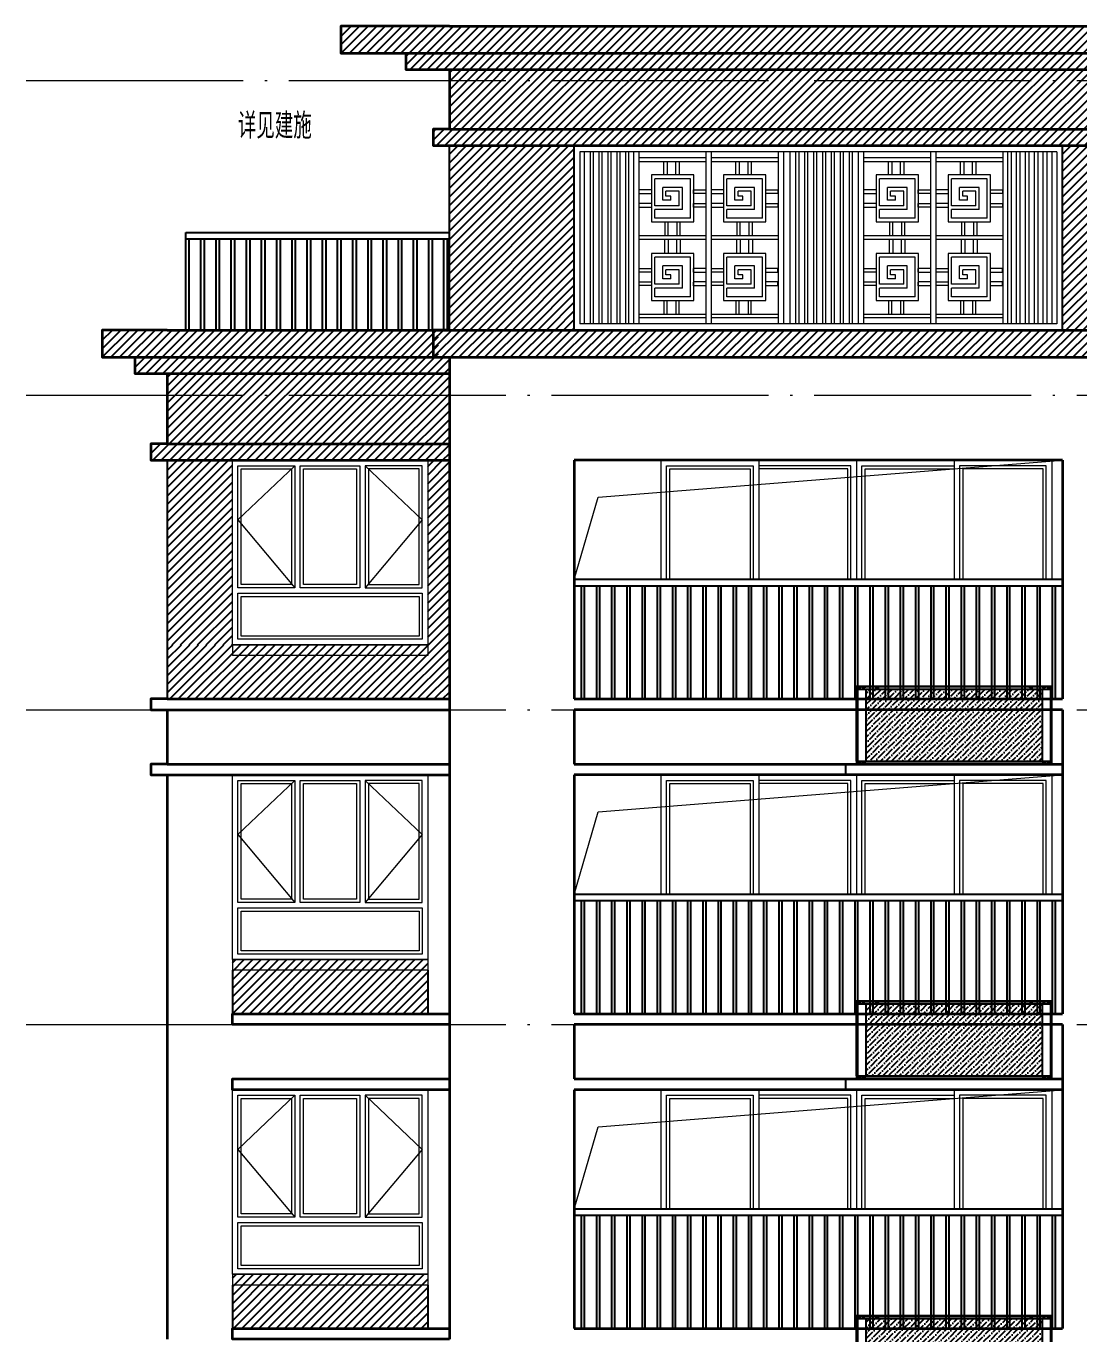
# Model space of a CAD drawing. Extents: x 27938 to 983267, y -209821 to 1628073.
# Drawn here: x 681017 to 690717, y 137999 to 150049 of the extents above; entities that cross this region are included whole.
import ezdxf
from ezdxf.xclip import XClip

# ---------------------------------------------------------------- set-up
doc = ezdxf.new("R2010")
doc.units = 0
doc.header["$LTSCALE"] = 1000
doc.header["$MEASUREMENT"] = 0
doc.header["$XCLIPFRAME"] = 0
doc.linetypes.add('DOTE', pattern=[2.42, 2, -0.2, 0.02, -0.2])
for name, color, linetype in [('3-剖面填充（细）', 250, 'Continuous'), ('PUB_TEXT', 4, 'Continuous'), ('Stair-栏杆', 142, 'Continuous'), ('修改标示', 212, 'Continuous')]:
    doc.layers.add(name, color=color, linetype=linetype)
for name, color, linetype, lineweight in [('DOTE', 19, 'DOTE', 9), ('WALL', 9, 'Continuous', 40), ('WINDOW', 144, 'Continuous', 15), ('立面-中轮廓线', 213, 'Continuous', 35), ('立面-普通轮廓', 7, 'Continuous', 18), ('立面-洞口示意', 152, 'Continuous', 13), ('立面-窗开启线', 250, 'Continuous', 13)]:
    doc.layers.add(name, color=color, linetype=linetype, lineweight=lineweight)
doc.styles.add('_TCH_AXIS', font='COMPLEX', dxfattribs={"bigfont": 'GBCBIG'})
pattern_1 = [(45, (261800.016, 99772.64), (-39.2886205, 39.2886205), [])]

# ---------------------------------------------------------------- blocks, each defined once
blk = doc.blocks.new('A$C0FC9229A')
at = {"color": 164}
blk.add_wipeout([(1080, 1056), (1079, 1057), (-923, 1057), (-923, 1056), (-923, 1027), (-922, 1027), (-922, 287), (-923, 287), (-923, 257), (-923, 257), (1079, 257), (1080, 257), (1080, 287), (1078, 287), (1078, 1027), (1080, 1027)], dxfattribs=at).translate(0, 0, 0).dxf.layer = 'WALL'
h = blk.add_hatch()
h.set_pattern_fill('ANSI36', color=164, scale=25, style=0)
h.set_pattern_definition([(45, (0, 0), (21.0475, 77.1741), [99.2188, -19.8438, 0, -19.8438])])
h.paths.add_polyline_path([(983, 287), (983, 1027), (-826, 1027), (-826, 287)])
for p, q in [((-923, 1057), (1079, 1057)), ((-923, 1057), (1079, 1057)), ((-923, 1027), (-923, 1057)), ((-923, 1027), (-923, 1056)), ((-923, 1056), (-923, 1056)), ((-923, 1052), (1080, 1052)), ((-923, 1052), (1079, 1052)), ((-923, 1027), (1080, 1027)), ((-922, 1027), (-922, 287)), ((-922, 287), (-922, 1027)), ((-921, 287), (-921, 1027)), ((-912, 1057), (-912, 1027)), ((-912, 1027), (-912, 287)), ((-912, 1027), (-912, 287)), ((-897, 1040), (-899, 1038)), ((-899, 1038), (-899, 1036)), ((-899, 1036), (-897, 1034)), ((-897, 1030), (-897, 1044)), ((-894, 1038), (-897, 1040)), ((-897, 1034), (-894, 1036)), ((-894, 1036), (-894, 1038)), ((-847, 1040), (-849, 1038)), ((-849, 1038), (-849, 1036)), ((-849, 1036), (-847, 1034)), ((-847, 1030), (-847, 1044)), ((-844, 1038), (-847, 1040)), ((-847, 1034), (-844, 1036)), ((-844, 1036), (-844, 1038)), ((-826, 1027), (-826, 287)), ((-826, 1027), (-826, 287)), ((-720, 1045), (-703, 1045)), ((-720, 1035), (-703, 1035)), ((-711, 1054), (-711, 1025)), ((859, 1045), (876, 1045)), ((859, 1035), (876, 1035)), ((868, 1054), (868, 1025)), ((983, 1027), (983, 287)), ((1003, 1040), (1001, 1038)), ((1001, 1038), (1001, 1036)), ((1001, 1036), (1003, 1034)), ((1003, 1030), (1003, 1044)), ((1006, 1038), (1003, 1040)), ((1003, 1034), (1006, 1036)), ((1006, 1036), (1006, 1038)), ((1053, 1040), (1051, 1038)), ((1051, 1038), (1051, 1036)), ((1051, 1036), (1053, 1034)), ((1053, 1030), (1053, 1044)), ((1056, 1038), (1053, 1040)), ((1053, 1034), (1056, 1036)), ((1056, 1036), (1056, 1038)), ((1068, 1057), (1068, 1027)), ((1068, 1027), (1068, 287)), ((1068, 1027), (1068, 287)), ((1077, 287), (1077, 1027)), ((1078, 287), (1078, 1027)), ((1078, 1027), (1078, 287)), ((1079, 1027), (1079, 1057)), ((1080, 1056), (1079, 1056)), ((1080, 1027), (1080, 1056)), ((-923, 287), (1080, 287)), ((-923, 287), (-923, 257)), ((-923, 287), (-923, 257)), ((-922, 287), (-826, 287)), ((-912, 257), (-912, 287)), ((-899, 278), (-897, 280)), ((-899, 276), (-899, 278)), ((-897, 274), (-899, 276)), ((-897, 284), (-897, 270)), ((-897, 280), (-894, 278)), ((-894, 276), (-897, 274)), ((-894, 278), (-894, 276)), ((-849, 278), (-847, 280)), ((-849, 276), (-849, 278)), ((-847, 274), (-849, 276)), ((-847, 284), (-847, 270)), ((-847, 280), (-844, 278)), ((-844, 276), (-847, 274)), ((-844, 278), (-844, 276)), ((1001, 278), (1003, 280)), ((1001, 276), (1001, 278)), ((1003, 274), (1001, 276)), ((1003, 284), (1003, 270)), ((1003, 280), (1006, 278)), ((1006, 276), (1003, 274)), ((1006, 278), (1006, 276)), ((1051, 278), (1053, 280)), ((1051, 276), (1051, 278)), ((1053, 274), (1051, 276)), ((1053, 284), (1053, 270)), ((1053, 280), (1056, 278)), ((1056, 276), (1053, 274)), ((1056, 278), (1056, 276)), ((1068, 257), (1068, 287)), ((1079, 287), (1079, 257)), ((1080, 287), (1080, 257)), ((-923, 262), (1080, 262)), ((-923, 262), (1079, 262)), ((-923, 257), (-923, 257)), ((-923, 257), (1079, 257)), ((-923, 257), (1079, 257)), ((1080, 257), (1079, 257))]:
    blk.add_line(p, q, dxfattribs=at)
for points in [[(-923, 1052), (-923, 1052), (-923, 1052), (-923, 1052), (-923, 1052)], [(1080, 1052), (1080, 1052), (1079, 1052), (1079, 1052), (1079, 1052)], [(-923, 262), (-923, 262), (-923, 262), (-923, 262), (-923, 262)], [(1080, 262), (1080, 262), (1079, 262), (1079, 262), (1079, 262)]]:
    blk.add_lwpolyline(points, dxfattribs=at)
for centre, radius in [((-897, 1037), 10), ((-897, 1037), 9.5), ((-847, 1037), 10), ((-847, 1037), 9.5), ((1003, 1037), 10), ((1003, 1037), 9.5), ((1053, 1037), 10), ((1053, 1037), 9.5), ((-897, 277), 10), ((-897, 277), 9.5), ((-847, 277), 10), ((-847, 277), 9.5), ((1003, 277), 10), ((1003, 277), 9.5), ((1053, 277), 10), ((1053, 277), 9.5)]:
    blk.add_circle(centre, radius, dxfattribs=at)
for centre, radius, start, end in [((-923, 1056), 0.5, 90, 180), ((-720, 1040), 4.9, 87.1406, 272.8594), ((-703, 1040), 4.9, 267.1406, 92.8594), ((859, 1040), 4.9, 87.1406, 272.8594), ((876, 1040), 4.9, 267.1406, 92.8594), ((1079, 1056), 0.5, 0, 90), ((-923, 257), 0.5, 180, 270), ((1079, 257), 0.5, 270, 0)]:
    blk.add_arc(centre, radius, start, end, dxfattribs=at)
blk = doc.blocks.new('A$C6BC36758')
at = {"layer": 'WINDOW'}
for points in [[(-1750, 1650), (-1225, 1650), (-1225, 525), (-1750, 525)], [(-1175, 1650), (-625, 1650), (-625, 525), (-1175, 525)], [(-50, 1650), (-575, 1650), (-575, 525), (-50, 525)], [(-1750, 475), (-50, 475), (-50, 50), (-1750, 50)]]:
    blk.add_lwpolyline(points, close=True, dxfattribs=at)
at = {"layer": 'WINDOW', "color": 250}
for points in [[(-1720, 1620), (-1255, 1620), (-1255, 555), (-1720, 555)], [(-1145, 1620), (-655, 1620), (-655, 555), (-1145, 555)], [(-80, 1620), (-545, 1620), (-545, 555), (-80, 555)], [(-1720, 445), (-80, 445), (-80, 80), (-1720, 80)]]:
    blk.add_lwpolyline(points, close=True, dxfattribs=at)
at = {"layer": '立面-普通轮廓'}
blk.add_lwpolyline([(-1800, 1700), (0, 1700), (0, 0), (-1800, 0)], close=True, dxfattribs=at)
at = {"layer": '立面-窗开启线', "color": 251, "ltscale": 0.5, "true_color": 0x636466}
for points in [[(-1225, 1650), (-1750, 1150), (-1225, 525)], [(-575, 1650), (-50, 1150), (-575, 525)]]:
    blk.add_lwpolyline(points, dxfattribs=at)
blk = doc.blocks.new('A$C34A0312D')
at = {"layer": 'WINDOW'}
for p, q in [((900, 2300), (900, 0)), ((1800, 2300), (1800, 0)), ((2700, 2300), (2700, 0))]:
    blk.add_line(p, q, dxfattribs=at)
for points in [[(50, 2250), (850, 2250), (850, 50), (50, 50)], [(1750, 2250), (900, 2250), (900, 50), (1750, 50)], [(1850, 2250), (2700, 2250), (2700, 50), (1850, 50)], [(3550, 2250), (2750, 2250), (2750, 50), (3550, 50)]]:
    blk.add_lwpolyline(points, close=True, dxfattribs=at)
at = {"layer": 'WINDOW', "color": 250}
for points in [[(80, 2220), (820, 2220), (820, 80), (80, 80)], [(3520, 2220), (2780, 2220), (2780, 80), (3520, 80)]]:
    blk.add_lwpolyline(points, close=True, dxfattribs=at)
for points in [[(900, 80), (1720, 80), (1720, 2220), (900, 2220)], [(2700, 80), (1880, 80), (1880, 2220), (2700, 2220)]]:
    blk.add_lwpolyline(points, dxfattribs=at)
at = {"layer": '立面-普通轮廓'}
blk.add_lwpolyline([(0, 2300), (3600, 2300), (3600, 0), (0, 0)], close=True, dxfattribs=at)
blk = doc.blocks.new('A$C2FD5371A')
at = {"layer": 'Stair-栏杆'}
for p, q in [((4500, 1100), (0, 1100)), ((4500, 1040), (0, 1040))]:
    blk.add_line(p, q, dxfattribs=at)
for points in [[(65, 1040), (65, 0)], [(95, 0), (95, 1040)], [(205, 1040), (205, 0)], [(235, 0), (235, 1040)], [(345, 1040), (345, 0)], [(375, 0), (375, 1040)], [(485, 1040), (485, 0)], [(515, 0), (515, 1040)], [(625, 1040), (625, 0)], [(655, 0), (655, 1040)], [(765, 1040), (765, 0)], [(795, 0), (795, 1040)], [(905, 1040), (905, 0)], [(935, 0), (935, 1040)], [(1045, 1040), (1045, 0)], [(1075, 0), (1075, 1040)], [(1185, 1040), (1185, 0)], [(1215, 0), (1215, 1040)], [(1325, 1040), (1325, 0)], [(1355, 0), (1355, 1040)], [(1465, 1040), (1465, 0)], [(1495, 0), (1495, 1040)], [(1605, 1040), (1605, 0)], [(1635, 0), (1635, 1040)], [(1745, 1040), (1745, 0)], [(1775, 0), (1775, 1040)], [(1885, 1040), (1885, 0)], [(1915, 0), (1915, 1040)], [(2025, 1040), (2025, 0)], [(2055, 0), (2055, 1040)], [(2165, 1040), (2165, 0)], [(2195, 0), (2195, 1040)], [(2305, 1040), (2305, 0)], [(2335, 0), (2335, 1040)], [(2445, 1040), (2445, 0)], [(2475, 0), (2475, 1040)], [(2585, 1040), (2585, 0)], [(2615, 0), (2615, 1040)], [(2725, 1040), (2725, 0)], [(2755, 0), (2755, 1040)], [(2865, 1040), (2865, 0)], [(2895, 0), (2895, 1040)], [(3005, 1040), (3005, 0)], [(3035, 0), (3035, 1040)], [(3145, 1040), (3145, 0)], [(3175, 0), (3175, 1040)], [(3285, 1040), (3285, 0)], [(3315, 0), (3315, 1040)], [(3425, 1040), (3425, 0)], [(3455, 0), (3455, 1040)], [(3565, 1040), (3565, 0)], [(3595, 0), (3595, 1040)], [(3705, 1040), (3705, 0)], [(3735, 0), (3735, 1040)], [(3845, 1040), (3845, 0)], [(3875, 0), (3875, 1040)], [(3985, 1040), (3985, 0)], [(4015, 0), (4015, 1040)], [(4125, 1040), (4125, 0)], [(4155, 0), (4155, 1040)], [(4265, 1040), (4265, 0)], [(4295, 0), (4295, 1040)], [(4405, 1040), (4405, 0)], [(4435, 0), (4435, 1040)]]:
    blk.add_lwpolyline(points, dxfattribs=at)
blk = doc.blocks.new('GDGDGRGDGDGD')
at = {"layer": '立面-中轮廓线'}
for p, q in [((673244, 68519), (673244, 65619)), ((675844, 68519), (675844, 65619)), ((676994, 68519), (676994, 68019)), ((681494, 68519), (681494, 65719)), ((676994, 67919), (676994, 65719))]:
    blk.add_line(p, q, dxfattribs=at)
for points in [[(675844, 67919), (673844, 67919), (673844, 68019), (675844, 68019)], [(676994, 68019), (681494, 68019)], [(681494, 67919), (676994, 67919)], [(675844, 65619), (673844, 65619), (673844, 65719), (675844, 65719)], [(676994, 65719), (681494, 65719)]]:
    blk.add_lwpolyline(points, dxfattribs=at)
at = {"layer": '立面-普通轮廓'}
for points in [[(673844, 66219), (675644, 66219), (675644, 66119), (673844, 66119)], [(673844, 66219), (673844, 66119)]]:
    blk.add_lwpolyline(points, dxfattribs=at)
at = {"layer": '立面-洞口示意'}
blk.add_lwpolyline([(676994, 66819), (677214, 67578), (681494, 67919)], dxfattribs=at)
for name, p in [('A$C6BC36758', (675644, 66219)), ('A$C2FD5371A', (676994, 65719))]:
    blk.add_blockref(name, p)
ref = blk.add_blockref('A$C34A0312D', (677794, 65619))
XClip(ref).set_block_clipping_path([(0, 1199.9999183439), (3600.0002853817, 2300.0000000003)])
blk = doc.blocks.new('HGFHFGNVBNHVN')
at = {"layer": '3-剖面填充（细）'}
h = blk.add_hatch(dxfattribs=at)
h.set_pattern_fill('ANSI31', color=256, scale=35)
h.set_pattern_definition([(45, (252727.5, 4e-12), (-39.2886205, 39.2886205), [])])
h.paths.add_polyline_path([(673844, 44076), (675644, 44076), (675644, 44576), (673844, 44576)])
for p, q in [((673844, 44476), (673844, 44076)), ((675644, 44476), (675644, 44076))]:
    blk.add_line(p, q, dxfattribs=at)
blk = doc.blocks.new('A$C12B04DEA')
at = {"layer": '立面-窗开启线', "color": 36, "ltscale": 0.5, "true_color": 0x88471b}
for p, q in [((0, -1700), (0, 0)), ((0, 0), (4500, 0)), ((4449, -57), (51, -57)), ((51, -57), (51, -1643)), ((95, -1643), (95, -57)), ((146, -57), (146, -1643)), ((177, -1643), (177, -57)), ((228, -57), (228, -1643)), ((259, -1643), (259, -57)), ((310, -57), (310, -1643)), ((341, -1643), (341, -57)), ((392, -57), (392, -1643)), ((423, -1643), (423, -57)), ((474, -57), (474, -1643)), ((505, -1643), (505, -57)), ((548, -57), (548, -1643)), ((600, -1643), (600, -57)), ((1214, -112), (600, -112)), ((1214, -57), (1214, -1641)), ((1266, -1641), (1266, -57)), ((1880, -112), (1266, -112)), ((1880, -57), (1880, -1643)), ((1932, -1643), (1932, -57)), ((1990, -1643), (1990, -57)), ((2041, -57), (2041, -1643)), ((2072, -1643), (2072, -57)), ((2123, -57), (2123, -1643)), ((2154, -1643), (2154, -57)), ((2205, -57), (2205, -1643)), ((2236, -1643), (2236, -57)), ((2287, -57), (2287, -1643)), ((2318, -1643), (2318, -57)), ((2369, -57), (2369, -1643)), ((2400, -1643), (2400, -57)), ((2451, -57), (2451, -1643)), ((2482, -1643), (2482, -57)), ((2533, -57), (2533, -1643)), ((2564, -1643), (2564, -57)), ((2618, -57), (2618, -1643)), ((2670, -1643), (2670, -57)), ((3284, -112), (2670, -112)), ((3284, -57), (3284, -1641)), ((3336, -1641), (3336, -57)), ((3950, -112), (3336, -112)), ((3950, -57), (3950, -1643)), ((3995, -1643), (3995, -57)), ((4026, -57), (4026, -1643)), ((4077, -1643), (4077, -57)), ((4108, -57), (4108, -1643)), ((4159, -1643), (4159, -57)), ((4190, -57), (4190, -1643)), ((4241, -1643), (4241, -57)), ((4272, -57), (4272, -1643)), ((4323, -1643), (4323, -57)), ((4354, -57), (4354, -1643)), ((4405, -1643), (4405, -57)), ((4449, -57), (4449, -1643)), ((4500, -1700), (4500, 0)), ((600, -146), (1214, -146)), ((826, -271), (826, -146)), ((857, -146), (857, -271)), ((938, -271), (938, -146)), ((968, -146), (968, -271)), ((1266, -146), (1880, -146)), ((1490, -271), (1490, -146)), ((1521, -146), (1521, -271)), ((1602, -271), (1602, -146)), ((1632, -146), (1632, -271)), ((2670, -146), (3284, -146)), ((2896, -271), (2896, -146)), ((2927, -146), (2927, -271)), ((3008, -271), (3008, -146)), ((3038, -146), (3038, -271)), ((3336, -146), (3950, -146)), ((3560, -271), (3560, -146)), ((3591, -146), (3591, -271)), ((3672, -271), (3672, -146)), ((3702, -146), (3702, -271)), ((1102, -271), (713, -271)), ((713, -271), (713, -704)), ((744, -555), (744, -306)), ((1071, -306), (744, -306)), ((1071, -669), (1071, -306)), ((1102, -704), (1102, -271)), ((1766, -271), (1377, -271)), ((1377, -271), (1377, -704)), ((1408, -555), (1408, -306)), ((1735, -306), (1408, -306)), ((1735, -669), (1735, -306)), ((1766, -704), (1766, -271)), ((3172, -271), (2783, -271)), ((2783, -271), (2783, -704)), ((2814, -555), (2814, -306)), ((3141, -306), (2814, -306)), ((3141, -669), (3141, -306)), ((3172, -704), (3172, -271)), ((3836, -271), (3447, -271)), ((3447, -271), (3447, -704)), ((3478, -555), (3478, -306)), ((3805, -306), (3478, -306)), ((3805, -669), (3805, -306)), ((3836, -704), (3836, -271)), ((713, -408), (600, -408)), ((600, -443), (713, -443)), ((999, -386), (816, -386)), ((816, -503), (816, -386)), ((968, -420), (846, -420)), ((846, -468), (846, -420)), ((891, -468), (846, -468)), ((891, -503), (891, -468)), ((968, -555), (968, -420)), ((999, -589), (999, -386)), ((1101, -443), (1101, -408)), ((1101, -408), (1214, -408)), ((1214, -443), (1101, -443)), ((1377, -408), (1266, -408)), ((1266, -443), (1377, -443)), ((1663, -386), (1480, -386)), ((1480, -503), (1480, -386)), ((1632, -420), (1510, -420)), ((1510, -468), (1510, -420)), ((1555, -468), (1510, -468)), ((1555, -503), (1555, -468)), ((1632, -555), (1632, -420)), ((1663, -589), (1663, -386)), ((1765, -443), (1765, -408)), ((1765, -408), (1878, -408)), ((1878, -443), (1765, -443)), ((1878, -408), (1878, -443)), ((2783, -408), (2670, -408)), ((2670, -443), (2783, -443)), ((3069, -386), (2886, -386)), ((2886, -503), (2886, -386)), ((3038, -420), (2916, -420)), ((2916, -468), (2916, -420)), ((2961, -468), (2916, -468)), ((2961, -503), (2961, -468)), ((3038, -555), (3038, -420)), ((3069, -589), (3069, -386)), ((3171, -443), (3171, -408)), ((3171, -408), (3284, -408)), ((3284, -443), (3171, -443)), ((3447, -408), (3336, -408)), ((3336, -443), (3447, -443)), ((3733, -386), (3550, -386)), ((3550, -503), (3550, -386)), ((3702, -420), (3580, -420)), ((3580, -468), (3580, -420)), ((3625, -468), (3580, -468)), ((3625, -503), (3625, -468)), ((3702, -555), (3702, -420)), ((3733, -589), (3733, -386)), ((3835, -443), (3835, -408)), ((3835, -408), (3948, -408)), ((3948, -443), (3835, -443)), ((3948, -408), (3948, -443)), ((713, -533), (600, -533)), ((600, -567), (713, -567)), ((968, -555), (744, -555)), ((999, -589), (744, -589)), ((744, -669), (744, -589)), ((891, -503), (816, -503)), ((1101, -567), (1101, -533)), ((1101, -533), (1214, -533)), ((1214, -567), (1101, -567)), ((1377, -533), (1266, -533)), ((1266, -567), (1377, -567)), ((1632, -555), (1408, -555)), ((1663, -589), (1408, -589)), ((1408, -669), (1408, -589)), ((1555, -503), (1480, -503)), ((1765, -567), (1765, -533)), ((1765, -533), (1878, -533)), ((1878, -567), (1765, -567)), ((1878, -533), (1878, -567)), ((2783, -533), (2670, -533)), ((2670, -567), (2783, -567)), ((3038, -555), (2814, -555)), ((3069, -589), (2814, -589)), ((2814, -669), (2814, -589)), ((2961, -503), (2886, -503)), ((3171, -567), (3171, -533)), ((3171, -533), (3284, -533)), ((3284, -567), (3171, -567)), ((3447, -533), (3336, -533)), ((3336, -567), (3447, -567)), ((3702, -555), (3478, -555)), ((3733, -589), (3478, -589)), ((3478, -669), (3478, -589)), ((3625, -503), (3550, -503)), ((3835, -567), (3835, -533)), ((3835, -533), (3948, -533)), ((3948, -567), (3835, -567)), ((3948, -533), (3948, -567)), ((713, -704), (1102, -704)), ((1071, -669), (744, -669)), ((835, -704), (835, -832)), ((865, -832), (865, -704)), ((947, -704), (947, -832)), ((978, -832), (978, -704)), ((1377, -704), (1766, -704)), ((1735, -669), (1408, -669)), ((1499, -704), (1499, -832)), ((1529, -832), (1529, -704)), ((1611, -704), (1611, -832)), ((1642, -832), (1642, -704)), ((2783, -704), (3172, -704)), ((3141, -669), (2814, -669)), ((2905, -704), (2905, -832)), ((2935, -832), (2935, -704)), ((3017, -704), (3017, -832)), ((3048, -832), (3048, -704)), ((3447, -704), (3836, -704)), ((3805, -669), (3478, -669)), ((3569, -704), (3569, -832)), ((3599, -832), (3599, -704)), ((3681, -704), (3681, -832)), ((3712, -832), (3712, -704)), ((1214, -832), (600, -832)), ((1880, -832), (1266, -832)), ((3284, -832), (2670, -832)), ((3950, -832), (3336, -832)), ((600, -864), (1214, -864)), ((835, -996), (835, -867)), ((865, -867), (865, -996)), ((947, -996), (947, -867)), ((978, -867), (978, -996)), ((1266, -864), (1880, -864)), ((1499, -996), (1499, -867)), ((1529, -867), (1529, -996)), ((1611, -996), (1611, -867)), ((1642, -867), (1642, -996)), ((2670, -864), (3284, -864)), ((2905, -996), (2905, -867)), ((2935, -867), (2935, -996)), ((3017, -996), (3017, -867)), ((3048, -867), (3048, -996)), ((3336, -864), (3950, -864)), ((3569, -996), (3569, -867)), ((3599, -867), (3599, -996)), ((3681, -996), (3681, -867)), ((3712, -867), (3712, -996)), ((1102, -996), (713, -996)), ((713, -996), (713, -1428)), ((744, -1279), (744, -1030)), ((1071, -1030), (744, -1030)), ((1071, -1394), (1071, -1030)), ((1102, -1428), (1102, -996)), ((1766, -996), (1377, -996)), ((1377, -996), (1377, -1428)), ((1408, -1279), (1408, -1030)), ((1735, -1030), (1408, -1030)), ((1735, -1394), (1735, -1030)), ((1766, -1428), (1766, -996)), ((3172, -996), (2783, -996)), ((2783, -996), (2783, -1428)), ((2814, -1279), (2814, -1030)), ((3141, -1030), (2814, -1030)), ((3141, -1394), (3141, -1030)), ((3172, -1428), (3172, -996)), ((3836, -996), (3447, -996)), ((3447, -996), (3447, -1428)), ((3478, -1279), (3478, -1030)), ((3805, -1030), (3478, -1030)), ((3805, -1394), (3805, -1030)), ((3836, -1428), (3836, -996)), ((600, -1132), (713, -1132)), ((713, -1166), (600, -1166)), ((999, -1110), (816, -1110)), ((816, -1228), (816, -1110)), ((968, -1145), (846, -1145)), ((846, -1193), (846, -1145)), ((891, -1193), (846, -1193)), ((891, -1228), (891, -1193)), ((968, -1279), (968, -1145)), ((999, -1314), (999, -1110)), ((1214, -1132), (1101, -1132)), ((1101, -1167), (1101, -1133)), ((1101, -1166), (1214, -1166)), ((1266, -1132), (1377, -1132)), ((1377, -1166), (1266, -1166)), ((1663, -1110), (1480, -1110)), ((1480, -1228), (1480, -1110)), ((1632, -1145), (1510, -1145)), ((1510, -1193), (1510, -1145)), ((1555, -1193), (1510, -1193)), ((1555, -1228), (1555, -1193)), ((1632, -1279), (1632, -1145)), ((1663, -1314), (1663, -1110)), ((1878, -1132), (1765, -1132)), ((1765, -1167), (1765, -1133)), ((1765, -1166), (1878, -1166)), ((1878, -1166), (1878, -1132)), ((2670, -1132), (2783, -1132)), ((2783, -1166), (2670, -1166)), ((3069, -1110), (2886, -1110)), ((2886, -1228), (2886, -1110)), ((3038, -1145), (2916, -1145)), ((2916, -1193), (2916, -1145)), ((2961, -1193), (2916, -1193)), ((2961, -1228), (2961, -1193)), ((3038, -1279), (3038, -1145)), ((3069, -1314), (3069, -1110)), ((3284, -1132), (3171, -1132)), ((3171, -1167), (3171, -1133)), ((3171, -1166), (3284, -1166)), ((3336, -1132), (3447, -1132)), ((3447, -1166), (3336, -1166)), ((3733, -1110), (3550, -1110)), ((3550, -1228), (3550, -1110)), ((3702, -1145), (3580, -1145)), ((3580, -1193), (3580, -1145)), ((3625, -1193), (3580, -1193)), ((3625, -1228), (3625, -1193)), ((3702, -1279), (3702, -1145)), ((3733, -1314), (3733, -1110)), ((3948, -1132), (3835, -1132)), ((3835, -1167), (3835, -1133)), ((3835, -1166), (3948, -1166)), ((3948, -1166), (3948, -1132)), ((600, -1257), (713, -1257)), ((713, -1291), (600, -1291)), ((968, -1279), (744, -1279)), ((999, -1314), (744, -1314)), ((744, -1394), (744, -1314)), ((891, -1228), (816, -1228)), ((1214, -1257), (1101, -1257)), ((1101, -1292), (1101, -1258)), ((1101, -1291), (1214, -1291)), ((1266, -1257), (1377, -1257)), ((1377, -1291), (1266, -1291)), ((1632, -1279), (1408, -1279)), ((1663, -1314), (1408, -1314)), ((1408, -1394), (1408, -1314)), ((1555, -1228), (1480, -1228)), ((1878, -1257), (1765, -1257)), ((1765, -1292), (1765, -1258)), ((1765, -1291), (1878, -1291)), ((1878, -1291), (1878, -1257)), ((2670, -1257), (2783, -1257)), ((2783, -1291), (2670, -1291)), ((3038, -1279), (2814, -1279)), ((3069, -1314), (2814, -1314)), ((2814, -1394), (2814, -1314)), ((2961, -1228), (2886, -1228)), ((3284, -1257), (3171, -1257)), ((3171, -1292), (3171, -1258)), ((3171, -1291), (3284, -1291)), ((3336, -1257), (3447, -1257)), ((3447, -1291), (3336, -1291)), ((3702, -1279), (3478, -1279)), ((3733, -1314), (3478, -1314)), ((3478, -1394), (3478, -1314)), ((3625, -1228), (3550, -1228)), ((3948, -1257), (3835, -1257)), ((3835, -1292), (3835, -1258)), ((3835, -1291), (3948, -1291)), ((3948, -1291), (3948, -1257)), ((713, -1428), (1102, -1428)), ((1071, -1394), (744, -1394)), ((826, -1428), (826, -1554)), ((857, -1554), (857, -1428)), ((938, -1428), (938, -1554)), ((968, -1554), (968, -1428)), ((1377, -1428), (1766, -1428)), ((1735, -1394), (1408, -1394)), ((1490, -1428), (1490, -1554)), ((1521, -1554), (1521, -1428)), ((1602, -1428), (1602, -1554)), ((1632, -1554), (1632, -1428)), ((2783, -1428), (3172, -1428)), ((3141, -1394), (2814, -1394)), ((2896, -1428), (2896, -1554)), ((2927, -1554), (2927, -1428)), ((3008, -1428), (3008, -1554)), ((3038, -1554), (3038, -1428)), ((3447, -1428), (3836, -1428)), ((3805, -1394), (3478, -1394)), ((3560, -1428), (3560, -1554)), ((3591, -1554), (3591, -1428)), ((3672, -1428), (3672, -1554)), ((3702, -1554), (3702, -1428)), ((600, -1554), (1214, -1554)), ((1266, -1554), (1880, -1554)), ((2670, -1554), (3284, -1554)), ((3336, -1554), (3950, -1554)), ((4449, -1643), (51, -1643)), ((1214, -1588), (600, -1588)), ((1880, -1588), (1266, -1588)), ((3284, -1588), (2670, -1588)), ((3950, -1588), (3336, -1588)), ((0, -1700), (4500, -1700))]:
    blk.add_line(p, q, dxfattribs=at)
blk = doc.blocks.new('A$C1F2B12D9')
at = {"layer": '立面-窗开启线', "color": 36, "ltscale": 0.5, "true_color": 0x88471b}
for p, q in [((0, -1700), (0, 0)), ((0, 0), (1300, 0)), ((1300, 0), (1300, -1700)), ((1255, -53), (45, -53)), ((45, -1647), (45, -53)), ((628, -53), (628, -1647)), ((679, -1647), (679, -53)), ((1255, -53), (1255, -1647)), ((628, -164), (45, -164)), ((45, -196), (628, -196)), ((267, -313), (267, -196)), ((297, -196), (297, -313)), ((376, -313), (376, -196)), ((406, -196), (406, -313)), ((1255, -164), (679, -164)), ((679, -196), (1255, -196)), ((875, -313), (875, -196)), ((905, -196), (905, -313)), ((984, -313), (984, -196)), ((1014, -196), (1014, -313)), ((537, -313), (156, -313)), ((156, -313), (156, -717)), ((186, -577), (186, -345)), ((506, -345), (186, -345)), ((506, -684), (506, -345)), ((537, -717), (537, -313)), ((1145, -313), (764, -313)), ((764, -313), (764, -717)), ((795, -577), (795, -345)), ((1114, -345), (795, -345)), ((1114, -684), (1114, -345)), ((1145, -717), (1145, -313)), ((156, -441), (45, -441)), ((45, -473), (156, -473)), ((435, -420), (257, -420)), ((257, -529), (257, -420)), ((406, -452), (287, -452)), ((287, -497), (287, -452)), ((406, -577), (406, -452)), ((435, -610), (435, -420)), ((536, -473), (536, -441)), ((536, -441), (628, -441)), ((628, -473), (536, -473)), ((764, -441), (679, -441)), ((679, -473), (764, -473)), ((1044, -420), (865, -420)), ((865, -529), (865, -420)), ((1014, -452), (895, -452)), ((895, -497), (895, -452)), ((1014, -577), (1014, -452)), ((1044, -610), (1044, -420)), ((1144, -473), (1144, -441)), ((1144, -441), (1255, -441)), ((1255, -473), (1144, -473)), ((156, -558), (45, -558)), ((45, -589), (156, -589)), ((406, -577), (186, -577)), ((330, -529), (257, -529)), ((330, -497), (287, -497)), ((330, -529), (330, -497)), ((536, -589), (536, -558)), ((536, -558), (628, -558)), ((628, -589), (536, -589)), ((764, -558), (679, -558)), ((679, -589), (764, -589)), ((1014, -577), (795, -577)), ((938, -529), (865, -529)), ((938, -497), (895, -497)), ((938, -529), (938, -497)), ((1144, -589), (1144, -558)), ((1144, -558), (1255, -558)), ((1255, -589), (1144, -589)), ((156, -717), (537, -717)), ((435, -610), (186, -610)), ((186, -684), (186, -610)), ((506, -684), (186, -684)), ((275, -717), (275, -834)), ((305, -834), (305, -717)), ((385, -717), (385, -834)), ((415, -834), (415, -717)), ((764, -717), (1145, -717)), ((1044, -610), (795, -610)), ((795, -684), (795, -610)), ((1114, -684), (795, -684)), ((883, -717), (883, -834)), ((913, -834), (913, -717)), ((994, -717), (994, -834)), ((1024, -834), (1024, -717)), ((628, -834), (45, -834)), ((1255, -834), (679, -834)), ((45, -866), (628, -866)), ((267, -983), (267, -866)), ((297, -866), (297, -983)), ((376, -983), (376, -866)), ((406, -866), (406, -983)), ((679, -866), (1255, -866)), ((875, -983), (875, -866)), ((905, -866), (905, -983)), ((984, -983), (984, -866)), ((1014, -866), (1014, -983)), ((537, -983), (156, -983)), ((156, -983), (156, -1386)), ((186, -1247), (186, -1015)), ((506, -1015), (186, -1015)), ((506, -1354), (506, -1015)), ((537, -1386), (537, -983)), ((1145, -983), (764, -983)), ((764, -983), (764, -1386)), ((795, -1247), (795, -1015)), ((1114, -1015), (795, -1015)), ((1114, -1354), (1114, -1015)), ((1145, -1386), (1145, -983)), ((156, -1111), (45, -1111)), ((45, -1143), (156, -1143)), ((435, -1090), (257, -1090)), ((257, -1199), (257, -1090)), ((330, -1199), (257, -1199)), ((406, -1122), (287, -1122)), ((287, -1167), (287, -1122)), ((330, -1167), (287, -1167)), ((330, -1199), (330, -1167)), ((406, -1247), (406, -1122)), ((435, -1279), (435, -1090)), ((536, -1143), (536, -1111)), ((536, -1111), (628, -1111)), ((628, -1143), (536, -1143)), ((764, -1111), (679, -1111)), ((679, -1143), (764, -1143)), ((1044, -1090), (865, -1090)), ((865, -1199), (865, -1090)), ((938, -1199), (865, -1199)), ((1014, -1122), (895, -1122)), ((895, -1167), (895, -1122)), ((938, -1167), (895, -1167)), ((938, -1199), (938, -1167)), ((1014, -1247), (1014, -1122)), ((1044, -1279), (1044, -1090)), ((1144, -1143), (1144, -1111)), ((1144, -1111), (1255, -1111)), ((1255, -1143), (1144, -1143)), ((156, -1227), (45, -1227)), ((45, -1259), (156, -1259)), ((406, -1247), (186, -1247)), ((435, -1279), (186, -1279)), ((186, -1354), (186, -1279)), ((536, -1259), (536, -1227)), ((536, -1227), (628, -1227)), ((628, -1259), (536, -1259)), ((764, -1227), (679, -1227)), ((679, -1259), (764, -1259)), ((1014, -1247), (795, -1247)), ((1044, -1279), (795, -1279)), ((795, -1354), (795, -1279)), ((1144, -1259), (1144, -1227)), ((1144, -1227), (1255, -1227)), ((1255, -1259), (1144, -1259)), ((156, -1386), (537, -1386)), ((506, -1354), (186, -1354)), ((275, -1386), (275, -1503)), ((305, -1503), (305, -1386)), ((385, -1386), (385, -1503)), ((415, -1503), (415, -1386)), ((764, -1386), (1145, -1386)), ((1114, -1354), (795, -1354)), ((883, -1386), (883, -1503)), ((913, -1503), (913, -1386)), ((994, -1386), (994, -1503)), ((1024, -1503), (1024, -1386)), ((628, -1503), (45, -1503)), ((45, -1535), (628, -1535)), ((1255, -1503), (679, -1503)), ((679, -1535), (1255, -1535)), ((45, -1647), (1255, -1647)), ((0, -1700), (1300, -1700))]:
    blk.add_line(p, q, dxfattribs=at)
blk = doc.blocks.new('A$C3E3A3E83')
at = {"layer": '立面-窗开启线', "color": 36, "ltscale": 0.5, "true_color": 0x88471b}
for p, q in [((0, -1700), (0, 0)), ((0, 0), (1600, 0)), ((1600, -1700), (1600, 0)), ((45, -1647), (45, -53)), ((45, -53), (1555, -53)), ((138, -1647), (138, -53)), ((188, -1647), (188, -53)), ((771, -53), (771, -1647)), ((822, -1647), (822, -53)), ((1412, -1647), (1412, -53)), ((1462, -1647), (1462, -53)), ((1555, -53), (1555, -1647)), ((771, -164), (188, -164)), ((188, -196), (771, -196)), ((410, -313), (410, -196)), ((440, -196), (440, -313)), ((519, -313), (519, -196)), ((549, -196), (549, -313)), ((1412, -164), (822, -164)), ((822, -196), (1412, -196)), ((1018, -313), (1018, -196)), ((1048, -196), (1048, -313)), ((1127, -313), (1127, -196)), ((1157, -196), (1157, -313)), ((680, -313), (299, -313)), ((299, -313), (299, -717)), ((329, -577), (329, -345)), ((649, -345), (329, -345)), ((649, -684), (649, -345)), ((680, -717), (680, -313)), ((1288, -313), (907, -313)), ((907, -313), (907, -717)), ((938, -577), (938, -345)), ((1257, -345), (938, -345)), ((1257, -684), (1257, -345)), ((1288, -717), (1288, -313)), ((299, -441), (188, -441)), ((188, -473), (299, -473)), ((578, -420), (400, -420)), ((400, -529), (400, -420)), ((549, -452), (430, -452)), ((430, -497), (430, -452)), ((549, -577), (549, -452)), ((578, -610), (578, -420)), ((679, -473), (679, -441)), ((679, -441), (771, -441)), ((771, -473), (679, -473)), ((907, -441), (822, -441)), ((822, -473), (907, -473)), ((1187, -420), (1008, -420)), ((1008, -529), (1008, -420)), ((1157, -452), (1038, -452)), ((1038, -497), (1038, -452)), ((1157, -577), (1157, -452)), ((1187, -610), (1187, -420)), ((1287, -473), (1287, -441)), ((1287, -441), (1412, -441)), ((1412, -473), (1287, -473)), ((1412, -441), (1412, -473)), ((299, -558), (188, -558)), ((188, -589), (299, -589)), ((549, -577), (329, -577)), ((473, -529), (400, -529)), ((473, -497), (430, -497)), ((473, -529), (473, -497)), ((679, -589), (679, -558)), ((679, -558), (771, -558)), ((771, -589), (679, -589)), ((907, -558), (822, -558)), ((822, -589), (907, -589)), ((1157, -577), (938, -577)), ((1081, -529), (1008, -529)), ((1081, -497), (1038, -497)), ((1081, -529), (1081, -497)), ((1287, -589), (1287, -558)), ((1287, -558), (1412, -558)), ((1412, -589), (1287, -589)), ((1412, -558), (1412, -589)), ((299, -717), (680, -717)), ((578, -610), (329, -610)), ((329, -684), (329, -610)), ((649, -684), (329, -684)), ((418, -717), (418, -834)), ((448, -834), (448, -717)), ((528, -717), (528, -834)), ((558, -834), (558, -717)), ((907, -717), (1288, -717)), ((1187, -610), (938, -610)), ((938, -684), (938, -610)), ((1257, -684), (938, -684)), ((1026, -717), (1026, -834)), ((1056, -834), (1056, -717)), ((1137, -717), (1137, -834)), ((1167, -834), (1167, -717)), ((771, -834), (188, -834)), ((1412, -834), (822, -834)), ((1412, -866), (1412, -834)), ((188, -866), (771, -866)), ((410, -983), (410, -866)), ((440, -866), (440, -983)), ((519, -983), (519, -866)), ((549, -866), (549, -983)), ((822, -866), (1412, -866)), ((1018, -983), (1018, -866)), ((1048, -866), (1048, -983)), ((1127, -983), (1127, -866)), ((1157, -866), (1157, -983)), ((680, -983), (299, -983)), ((299, -983), (299, -1386)), ((329, -1247), (329, -1015)), ((649, -1015), (329, -1015)), ((649, -1354), (649, -1015)), ((680, -1386), (680, -983)), ((1288, -983), (907, -983)), ((907, -983), (907, -1386)), ((938, -1247), (938, -1015)), ((1257, -1015), (938, -1015)), ((1257, -1354), (1257, -1015)), ((1288, -1386), (1288, -983)), ((299, -1111), (188, -1111)), ((188, -1143), (299, -1143)), ((578, -1090), (400, -1090)), ((400, -1199), (400, -1090)), ((473, -1199), (400, -1199)), ((549, -1122), (430, -1122)), ((430, -1167), (430, -1122)), ((473, -1167), (430, -1167)), ((473, -1199), (473, -1167)), ((549, -1247), (549, -1122)), ((578, -1279), (578, -1090)), ((679, -1143), (679, -1111)), ((679, -1111), (771, -1111)), ((771, -1143), (679, -1143)), ((907, -1111), (822, -1111)), ((822, -1143), (907, -1143)), ((1187, -1090), (1008, -1090)), ((1008, -1199), (1008, -1090)), ((1081, -1199), (1008, -1199)), ((1157, -1122), (1038, -1122)), ((1038, -1167), (1038, -1122)), ((1081, -1167), (1038, -1167)), ((1081, -1199), (1081, -1167)), ((1157, -1247), (1157, -1122)), ((1187, -1279), (1187, -1090)), ((1287, -1143), (1287, -1111)), ((1287, -1111), (1412, -1111)), ((1412, -1143), (1287, -1143)), ((1412, -1111), (1412, -1143)), ((299, -1227), (188, -1227)), ((188, -1259), (299, -1259)), ((549, -1247), (329, -1247)), ((578, -1279), (329, -1279)), ((329, -1354), (329, -1279)), ((679, -1259), (679, -1227)), ((679, -1227), (771, -1227)), ((771, -1259), (679, -1259)), ((907, -1227), (822, -1227)), ((822, -1259), (907, -1259)), ((1157, -1247), (938, -1247)), ((1187, -1279), (938, -1279)), ((938, -1354), (938, -1279)), ((1287, -1259), (1287, -1227)), ((1287, -1227), (1412, -1227)), ((1412, -1259), (1287, -1259)), ((1412, -1227), (1412, -1259)), ((299, -1386), (680, -1386)), ((649, -1354), (329, -1354)), ((418, -1386), (418, -1503)), ((448, -1503), (448, -1386)), ((528, -1386), (528, -1503)), ((558, -1503), (558, -1386)), ((907, -1386), (1288, -1386)), ((1257, -1354), (938, -1354)), ((1026, -1386), (1026, -1503)), ((1056, -1503), (1056, -1386)), ((1137, -1386), (1137, -1503)), ((1167, -1503), (1167, -1386)), ((771, -1503), (188, -1503)), ((188, -1535), (771, -1535)), ((1412, -1503), (822, -1503)), ((822, -1535), (1412, -1535)), ((1555, -1647), (45, -1647)), ((0, -1700), (1600, -1700))]:
    blk.add_line(p, q, dxfattribs=at)
blk = doc.blocks.new('DGDGDGR')
for name, p in [('A$C12B04DEA', (651892, 52076)), ('A$C1F2B12D9', (656692, 52076)), ('A$C3E3A3E83', (658292, 52076)), ('A$C3E3A3E83', (660992, 52076)), ('A$C1F2B12D9', (662892, 52076)), ('A$C12B04DEA', (664492, 52076))]:
    blk.add_blockref(name, p)

msp = doc.modelspace()

# ---------------------------------------------------------------- hatches: boundary and pattern name
at = {"layer": '3-剖面填充（细）'}
h = msp.add_hatch(dxfattribs=at)
h.set_pattern_fill('ANSI31', color=256, scale=35)
h.set_pattern_definition([(45, (261350.016, 103772.64), (-39.2886205, 39.2886205), [])])
h.paths.add_polyline_path([(706816.6, 148948.6), (706816.6, 150048.6), (683916.6, 150048.6), (683916.6, 149798.6), (684516.6, 149798.6), (684516.6, 149648.6), (684916.6, 149648.6), (684916.6, 149098.6), (684766.6, 149098.6), (684766.6, 148948.6)])
h = msp.add_hatch(dxfattribs=at)
h.set_pattern_fill('ANSI31', color=256, scale=35)
h.set_pattern_definition([(45, (262350.016, 102372.64), (-39.2886205, 39.2886205), [])])
h.paths.add_polyline_path([(686066.6, 147248.6), (686066.6, 148948.6), (684916.6, 148948.6), (684916.6, 147248.6)])
h = msp.add_hatch(dxfattribs=at)
h.set_pattern_fill('ANSI31', color=256, scale=35)
h.set_pattern_definition([(45, (268000.006, 102372.64), (-39.2886205, 39.2886205), [])])
h.paths.add_polyline_path([(690866.6, 147248.6), (690866.6, 148948.6), (690566.6, 148948.6), (690566.6, 147248.6)])
h.paths.add_polyline_path([(692166.6, 148948.6), (692166.6, 147248.6), (692466.6, 147248.6), (692466.6, 148948.6)])
h = msp.add_hatch(dxfattribs=at)
h.set_pattern_fill('ANSI31', color=256, scale=35)
h.set_pattern_definition([(45, (259150.003, 100972.64), (-39.2886205, 39.2886205), [])])
h.paths.add_polyline_path([(684916.6, 146048.6), (684916.6, 146998.6), (684816.6, 146998.6), (684816.6, 147248.6), (681716.6, 147248.6), (681716.6, 146998.6), (682016.6, 146998.6), (682016.6, 146848.6), (682316.6, 146848.6), (682316.6, 146198.6), (682166.6, 146198.6), (682166.6, 146048.6)])
h = msp.add_hatch(dxfattribs=at)
h.set_pattern_fill('ANSI31', color=256, scale=35)
h.set_pattern_definition([(45, (262200.016, 100972.64), (-39.2886205, 39.2886205), [])])
h.paths.add_polyline_path([(706816.6, 146998.6), (706816.6, 147248.6), (684766.6, 147248.6), (684766.6, 146998.6)])
h = msp.add_hatch(dxfattribs=at)
h.set_pattern_fill('ANSI31', color=256, scale=35)
h.set_pattern_definition([(45, (259750.016, 99772.64), (-39.2886205, 39.2886205), [])])
h.paths.add_polyline_path([(682316.6, 144348.6), (682916.6, 144348.6), (682916.6, 146048.6), (682316.6, 146048.6)])
h = msp.add_hatch(dxfattribs=at)
h.set_pattern_fill('ANSI31', color=256, scale=35)
h.set_pattern_definition(pattern_1)
edge = h.paths.add_edge_path()
edge.add_line((684916.6, 144348.6), (684916.6, 146048.6))
edge.add_line((684966.6, 146048.6), (684716.6, 146048.6))
edge.add_line((684716.6, 146048.6), (684716.6, 144348.6))
edge.add_line((684716.6, 144348.6), (684916.6, 144348.6))
h = msp.add_hatch(dxfattribs=at)
h.set_pattern_fill('ANSI31', color=256, scale=35)
h.set_pattern_definition(pattern_1)
h.paths.add_polyline_path([(682316.6, 144348.6), (682316.6, 143848.6), (684916.6, 143848.6), (684916.6, 144348.6)])

# ---------------------------------------------------------------- linework, layer by layer
at = {"color": 7}
for p, q in [((684916.6, 147248.6), (684916.6, 148948.6)), ((686066.6, 147248.6), (686066.6, 148948.6)), ((690566.6, 147248.6), (690566.6, 148948.6)), ((682316.6, 146048.6), (682316.6, 143848.6))]:
    msp.add_line(p, q, dxfattribs=at)
at = {"layer": 'DOTE', "linetype": 'DOTE'}
for p, q in [((681016.6, 149548.6), (732616.6, 149548.6)), ((681016.6, 146648.6), (732616.6, 146648.6)), ((681016.6, 146648.6), (732616.6, 146648.6)), ((681016.6, 143748.6), (732616.6, 143748.6)), ((681016.6, 140848.6), (732616.6, 140848.6))]:
    msp.add_line(p, q, dxfattribs=at)
at = {"layer": 'Stair-栏杆'}
for p, q in [((682486.6, 148148.6), (684916.6, 148148.6)), ((682486.6, 148088.6), (684916.6, 148088.6))]:
    msp.add_line(p, q, dxfattribs=at)
for points in [[(682486.6, 147248.6), (682486.6, 148148.6)], [(682516.6, 148088.6), (682516.6, 147248.6)], [(682626.6, 147248.6), (682626.6, 148088.6)], [(682656.6, 148088.6), (682656.6, 147248.6)], [(682766.6, 147248.6), (682766.6, 148088.6)], [(682796.6, 148088.6), (682796.6, 147248.6)], [(682906.6, 147248.6), (682906.6, 148088.6)], [(682936.6, 148088.6), (682936.6, 147248.6)], [(683046.6, 147248.6), (683046.6, 148088.6)], [(683076.6, 148088.6), (683076.6, 147248.6)], [(683186.6, 147248.6), (683186.6, 148088.6)], [(683216.6, 148088.6), (683216.6, 147248.6)], [(683326.6, 147248.6), (683326.6, 148088.6)], [(683356.6, 148088.6), (683356.6, 147248.6)], [(683466.6, 147248.6), (683466.6, 148088.6)], [(683496.6, 148088.6), (683496.6, 147248.6)], [(683606.6, 147248.6), (683606.6, 148088.6)], [(683636.6, 148088.6), (683636.6, 147248.6)], [(683746.6, 147248.6), (683746.6, 148088.6)], [(683776.6, 148088.6), (683776.6, 147248.6)], [(683886.6, 147248.6), (683886.6, 148088.6)], [(683916.6, 148088.6), (683916.6, 147248.6)], [(684026.6, 147248.6), (684026.6, 148088.6)], [(684056.6, 148088.6), (684056.6, 147248.6)], [(684166.6, 147248.6), (684166.6, 148088.6)], [(684196.6, 148088.6), (684196.6, 147248.6)], [(684306.6, 147248.6), (684306.6, 148088.6)], [(684336.6, 148088.6), (684336.6, 147248.6)], [(684446.6, 147248.6), (684446.6, 148088.6)], [(684476.6, 148088.6), (684476.6, 147248.6)], [(684586.6, 147248.6), (684586.6, 148088.6)], [(684616.6, 148088.6), (684616.6, 147248.6)], [(684726.6, 147248.6), (684726.6, 148088.6)], [(684756.6, 148088.6), (684756.6, 147248.6)], [(684866.6, 147248.6), (684866.6, 148088.6)], [(684896.6, 148088.6), (684896.6, 147248.6)]]:
    msp.add_lwpolyline(points, dxfattribs=at)
at = {"layer": '立面-中轮廓线', "color": 2}
for p, q in [((684916.6, 150048.6), (706816.6, 150048.6)), ((684516.6, 149798.6), (706816.6, 149798.6)), ((684916.6, 149648.6), (706816.6, 149648.6)), ((684916.6, 149098.6), (706816.6, 149098.6)), ((684916.6, 148948.6), (706816.6, 148948.6)), ((682316.6, 147248.6), (684916.6, 147248.6)), ((684916.6, 147248.6), (706816.6, 147248.6)), ((682016.6, 146998.6), (684916.6, 146998.6)), ((684916.6, 146998.6), (706816.6, 146998.6)), ((682316.6, 146848.6), (684916.6, 146848.6)), ((682316.6, 146198.6), (684916.6, 146198.6)), ((682316.6, 146048.6), (684916.6, 146048.6)), ((682316.6, 143848.6), (684916.6, 143848.6)), ((682316.6, 143748.6), (684916.6, 143748.6)), ((682316.6, 143248.6), (684916.6, 143248.6)), ((682316.6, 143148.6), (684916.6, 143148.6))]:
    msp.add_line(p, q, dxfattribs=at)
at = {"layer": '立面-中轮廓线'}
for p, q in [((684916.6, 146998.6), (684916.6, 143748.6)), ((686066.6, 146048.6), (686066.6, 143848.6)), ((690566.6, 146048.6), (690566.6, 143848.6)), ((684916.6, 143748.6), (684916.6, 140848.6)), ((686066.6, 143748.6), (686066.6, 143248.6)), ((690566.6, 143748.6), (690566.6, 140948.6)), ((682316.6, 143148.6), (682316.6, 140848.6)), ((686066.6, 143148.6), (686066.6, 140948.6))]:
    msp.add_line(p, q, dxfattribs=at)
at = {"layer": '立面-中轮廓线', "color": 2}
for points in [[(684916.6, 150048.6), (683916.6, 150048.6), (683916.6, 149798.6), (684516.6, 149798.6), (684516.6, 149648.6), (684916.6, 149648.6), (684916.6, 149098.6), (684766.6, 149098.6), (684766.6, 148948.6), (684916.6, 148948.6)], [(682316.6, 147248.6), (681716.6, 147248.6), (681716.6, 146998.6), (682016.6, 146998.6), (682016.6, 146848.6), (682316.6, 146848.6), (682316.6, 146198.6), (682166.6, 146198.6), (682166.6, 146048.6), (682316.6, 146048.6)], [(684916.6, 147248.6), (684766.6, 147248.6), (684766.6, 146998.6), (684916.6, 146998.6)], [(682316.6, 143848.6), (682166.6, 143848.6), (682166.6, 143748.6), (682316.6, 143748.6), (682316.6, 143248.6), (682166.6, 143248.6), (682166.6, 143148.6), (682316.6, 143148.6)]]:
    msp.add_lwpolyline(points, dxfattribs=at)
at = {"layer": '立面-中轮廓线'}
for points in [[(690566.6, 146048.6), (686066.6, 146048.6)], [(690566.6, 143148.6), (686066.6, 143148.6)], [(684916.6, 140848.6), (682916.6, 140848.6), (682916.6, 140948.6), (684916.6, 140948.6)]]:
    msp.add_lwpolyline(points, dxfattribs=at)
at = {"layer": '立面-普通轮廓'}
for points in [[(682916.6, 144348.6), (684716.6, 144348.6), (684716.6, 144248.6), (682916.6, 144248.6)], [(682916.6, 144348.6), (682916.6, 144248.6)], [(682916.6, 141448.6), (684716.6, 141448.6), (684716.6, 141348.6), (682916.6, 141348.6)], [(682916.6, 141448.6), (682916.6, 141348.6)]]:
    msp.add_lwpolyline(points, dxfattribs=at)
at = {"layer": '立面-洞口示意'}
for points in [[(686066.6, 144948.6), (686286.1, 145707.4), (690566.6, 146048.6)], [(686066.6, 142048.6), (686286.1, 142807.4), (690566.6, 143148.6)]]:
    msp.add_lwpolyline(points, dxfattribs=at)

# ---------------------------------------------------------------- block references
for name, p in [('DGDGDGR', (34174.2, 96872.6)), ('A$C6BC36758', (684716.6, 144348.6)), ('A$C6BC36758', (684716.6, 141448.6))]:
    msp.add_blockref(name, p)
ref = msp.add_blockref('A$C34A0312D', (686866.6, 143748.6))
XClip(ref).set_block_clipping_path([(0, 1199.9999183439), (3600.0002853817, 2300.0000000003)])
ref = msp.add_blockref('A$C34A0312D', (686866.6, 140848.6))
XClip(ref).set_block_clipping_path([(0, 1199.9999183439), (3600.0002853817, 2300.0000000003)])
at = {"layer": '修改标示', "ltscale": 2, "xscale": 0.8976916526008281, "yscale": 0.8976916526008281, "zscale": 0.8976916526008281}
msp.add_blockref('A$C0FC9229A', (689496.5, 137218), dxfattribs=at)

# ---------------------------------------------------------------- texts
at = {"layer": 'PUB_TEXT', "style": '_TCH_AXIS'}
msp.add_text('详见建施', height=236.31, dxfattribs=at).set_placement((682967.6, 149011.9))

# ---------------------------------------------------------------- next in the draw order: block references
for name, p in [('GDGDGRGDGDGD', (9072.5, 72329.6)), ('HGFHFGNVBNHVN', (9072.5, 93972.6))]:
    msp.add_blockref(name, p)
at = {"layer": '修改标示', "ltscale": 2, "xscale": 0.8976916526008281, "yscale": 0.8976916526008281, "zscale": 0.8976916526008281}
msp.add_blockref('A$C0FC9229A', (689496.5, 143018), dxfattribs=at)

# ---------------------------------------------------------------- next in the draw order: linework, layer by layer
at = {"color": 2}
msp.add_lwpolyline([(690566.6, 143248.6), (688566.6, 143248.6), (688566.6, 143148.6), (690566.6, 143148.6)], close=True, dxfattribs=at)
at = {"layer": '立面-中轮廓线'}
for points in [[(686066.6, 143848.6), (690566.6, 143848.6)], [(690566.6, 143748.6), (686066.6, 143748.6)], [(686066.6, 143248.6), (690566.6, 143248.6)]]:
    msp.add_lwpolyline(points, dxfattribs=at)

# ---------------------------------------------------------------- next in the draw order: block references
msp.add_blockref('A$C2FD5371A', (686066.6, 143848.6))
at = {"layer": '修改标示', "ltscale": 2, "xscale": 0.8976916526008281, "yscale": 0.8976916526008281, "zscale": 0.8976916526008281}
msp.add_blockref('A$C0FC9229A', (689496.5, 140118), dxfattribs=at)

# ---------------------------------------------------------------- next in the draw order: linework, layer by layer
at = {"color": 2}
msp.add_lwpolyline([(690566.6, 140348.6), (688566.6, 140348.6), (688566.6, 140248.6), (690566.6, 140248.6)], close=True, dxfattribs=at)
at = {"layer": '立面-中轮廓线'}
for points in [[(686066.6, 140948.6), (690566.6, 140948.6)], [(690566.6, 140848.6), (686066.6, 140848.6)]]:
    msp.add_lwpolyline(points, dxfattribs=at)

# ---------------------------------------------------------------- next in the draw order: block references
for name, p in [('HGFHFGNVBNHVN', (9072.5, 96872.6)), ('A$C2FD5371A', (686066.6, 140948.6))]:
    msp.add_blockref(name, p)

doc.saveas('drawing.dxf')
